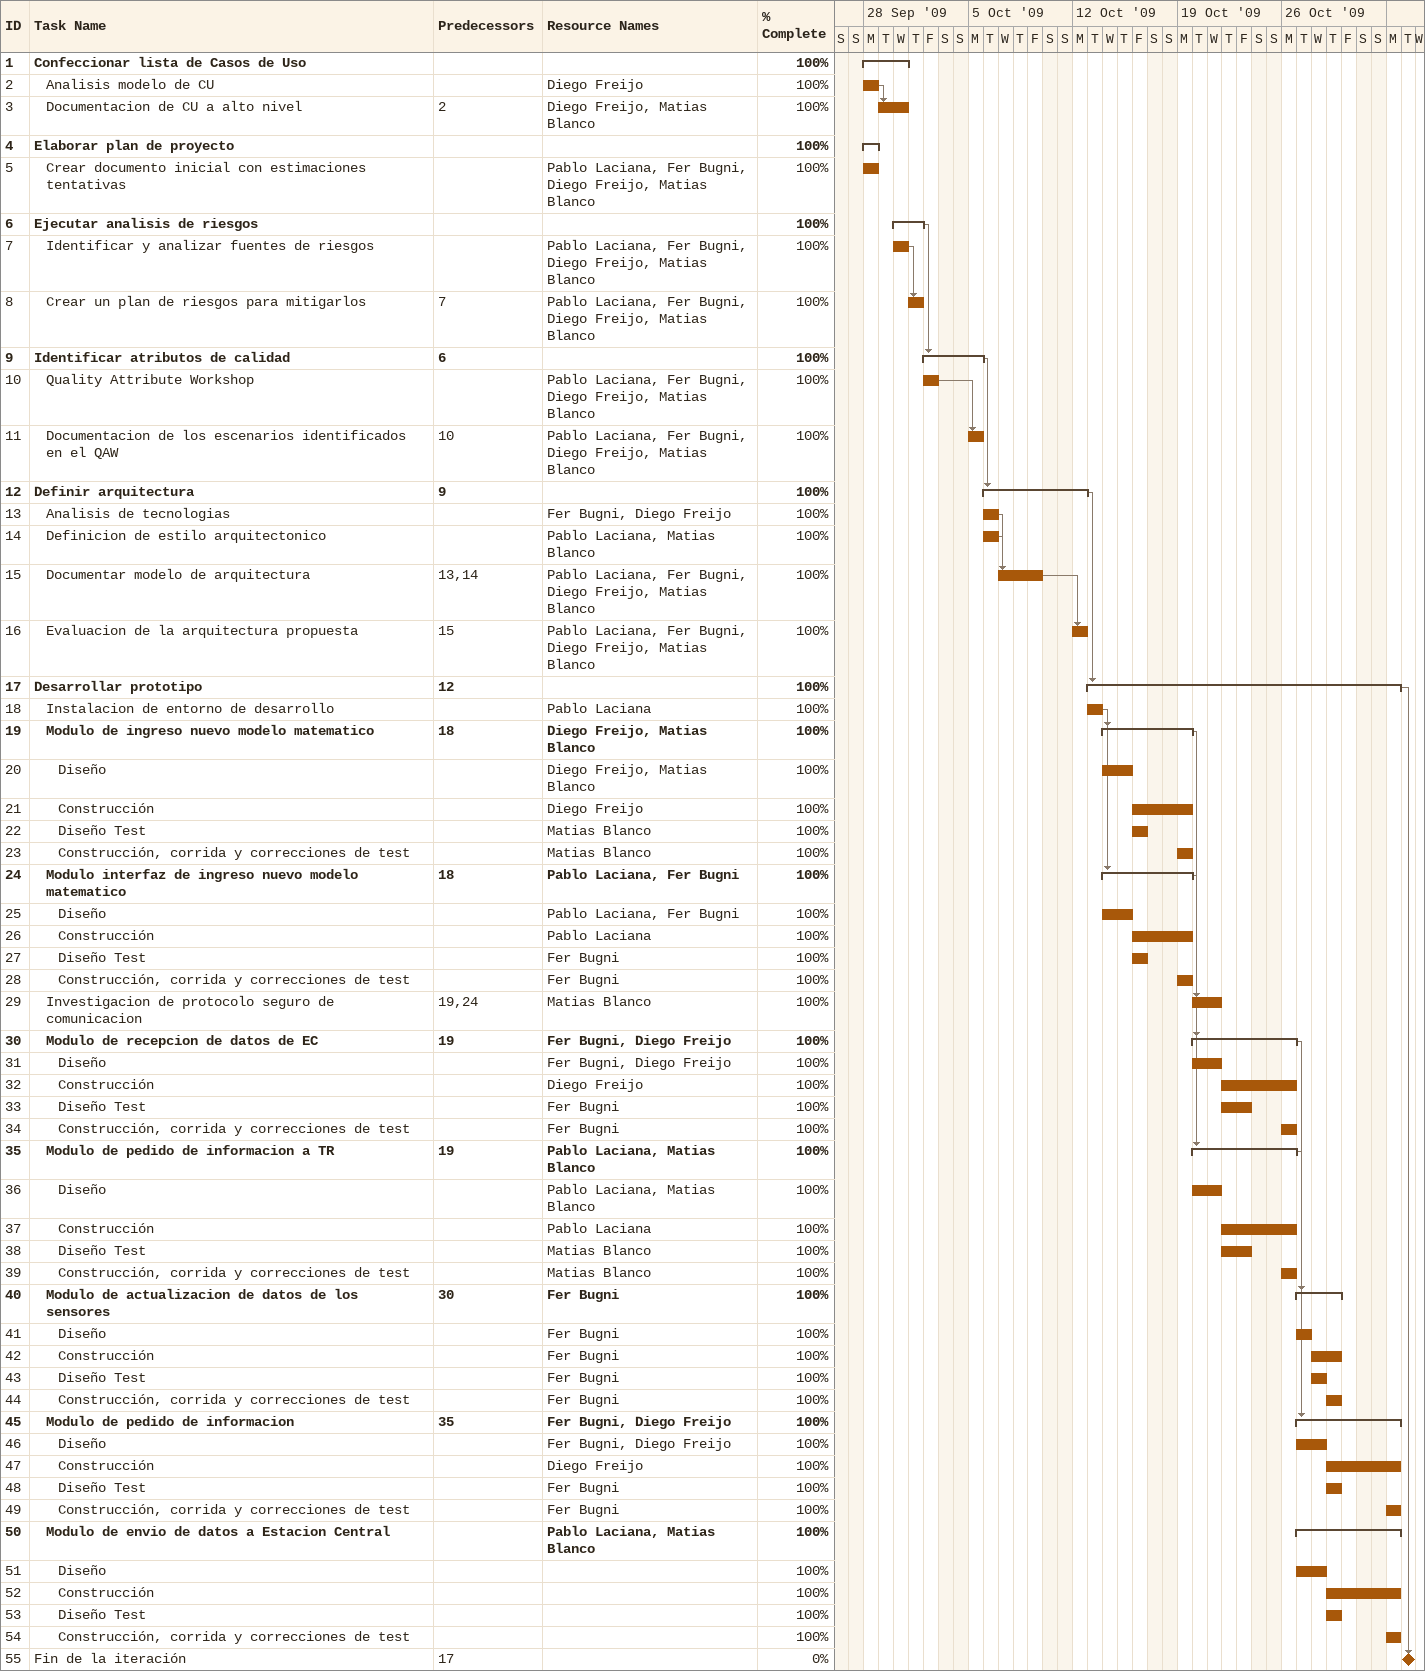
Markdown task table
| ID | Level | Task | Start | Finish | Predecessors | Resources | % complete |
|---|---|---|---|---|---|---|---|
| 1 | 1 | **Confeccionar lista de Casos de Uso** | 2009-09-28 | 2009-09-30 |  |  | 100 |
| 2 | 2 | Analisis modelo de CU | 2009-09-28 | 2009-09-28 |  | Diego Freijo | 100 |
| 3 | 2 | Documentacion de CU a alto nivel | 2009-09-29 | 2009-09-30 | 2 | Diego Freijo, Matias Blanco | 100 |
| 4 | 1 | **Elaborar plan de proyecto** | 2009-09-28 | 2009-09-28 |  |  | 100 |
| 5 | 2 | Crear documento inicial con estimaciones tentativas | 2009-09-28 | 2009-09-28 |  | Pablo Laciana, Fer Bugni, Diego Freijo, Matias Blanco | 100 |
| 6 | 1 | **Ejecutar analisis de riesgos** | 2009-09-30 | 2009-10-01 |  |  | 100 |
| 7 | 2 | Identificar y analizar fuentes de riesgos | 2009-09-30 | 2009-09-30 |  | Pablo Laciana, Fer Bugni, Diego Freijo, Matias Blanco | 100 |
| 8 | 2 | Crear un plan de riesgos para mitigarlos | 2009-10-01 | 2009-10-01 | 7 | Pablo Laciana, Fer Bugni, Diego Freijo, Matias Blanco | 100 |
| 9 | 1 | **Identificar atributos de calidad** | 2009-10-02 | 2009-10-05 | 6 |  | 100 |
| 10 | 2 | Quality Attribute Workshop | 2009-10-02 | 2009-10-02 |  | Pablo Laciana, Fer Bugni, Diego Freijo, Matias Blanco | 100 |
| 11 | 2 | Documentacion de los escenarios identificados en el QAW | 2009-10-05 | 2009-10-05 | 10 | Pablo Laciana, Fer Bugni, Diego Freijo, Matias Blanco | 100 |
| 12 | 1 | **Definir arquitectura** | 2009-10-06 | 2009-10-12 | 9 |  | 100 |
| 13 | 2 | Analisis de tecnologias | 2009-10-06 | 2009-10-06 |  | Fer Bugni, Diego Freijo | 100 |
| 14 | 2 | Definicion de estilo arquitectonico | 2009-10-06 | 2009-10-06 |  | Pablo Laciana, Matias Blanco | 100 |
| 15 | 2 | Documentar modelo de arquitectura | 2009-10-07 | 2009-10-09 | 13, 14 | Pablo Laciana, Fer Bugni, Diego Freijo, Matias Blanco | 100 |
| 16 | 2 | Evaluacion de la arquitectura propuesta | 2009-10-12 | 2009-10-12 | 15 | Pablo Laciana, Fer Bugni, Diego Freijo, Matias Blanco | 100 |
| 17 | 1 | **Desarrollar prototipo** | 2009-10-13 | 2009-11-02 | 12 |  | 100 |
| 18 | 2 | Instalacion de entorno de desarrollo | 2009-10-13 | 2009-10-13 |  | Pablo Laciana | 100 |
| 19 | 2 | **Modulo de ingreso nuevo modelo matematico** | 2009-10-14 | 2009-10-19 | 18 | Diego Freijo, Matias Blanco | 100 |
| 20 | 3 | Diseño | 2009-10-14 | 2009-10-15 |  | Diego Freijo, Matias Blanco | 100 |
| 21 | 3 | Construcción | 2009-10-16 | 2009-10-19 |  | Diego Freijo | 100 |
| 22 | 3 | Diseño Test | 2009-10-16 | 2009-10-16 |  | Matias Blanco | 100 |
| 23 | 3 | Construcción, corrida y correcciones de test | 2009-10-19 | 2009-10-19 |  | Matias Blanco | 100 |
| 24 | 2 | **Modulo interfaz de ingreso nuevo modelo matematico** | 2009-10-14 | 2009-10-19 | 18 | Pablo Laciana, Fer Bugni | 100 |
| 25 | 3 | Diseño | 2009-10-14 | 2009-10-15 |  | Pablo Laciana, Fer Bugni | 100 |
| 26 | 3 | Construcción | 2009-10-16 | 2009-10-19 |  | Pablo Laciana | 100 |
| 27 | 3 | Diseño Test | 2009-10-16 | 2009-10-16 |  | Fer Bugni | 100 |
| 28 | 3 | Construcción, corrida y correcciones de test | 2009-10-19 | 2009-10-19 |  | Fer Bugni | 100 |
| 29 | 2 | Investigacion de protocolo seguro de comunicacion | 2009-10-20 | 2009-10-21 | 19, 24 | Matias Blanco | 100 |
| 30 | 2 | **Modulo de recepcion de datos de EC** | 2009-10-20 | 2009-10-26 | 19 | Fer Bugni, Diego Freijo | 100 |
| 31 | 3 | Diseño | 2009-10-20 | 2009-10-21 |  | Fer Bugni, Diego Freijo | 100 |
| 32 | 3 | Construcción | 2009-10-22 | 2009-10-26 |  | Diego Freijo | 100 |
| 33 | 3 | Diseño Test | 2009-10-22 | 2009-10-23 |  | Fer Bugni | 100 |
| 34 | 3 | Construcción, corrida y correcciones de test | 2009-10-26 | 2009-10-26 |  | Fer Bugni | 100 |
| 35 | 2 | **Modulo de pedido de informacion a TR** | 2009-10-20 | 2009-10-26 | 19 | Pablo Laciana, Matias Blanco | 100 |
| 36 | 3 | Diseño | 2009-10-20 | 2009-10-21 |  | Pablo Laciana, Matias Blanco | 100 |
| 37 | 3 | Construcción | 2009-10-22 | 2009-10-26 |  | Pablo Laciana | 100 |
| 38 | 3 | Diseño Test | 2009-10-22 | 2009-10-23 |  | Matias Blanco | 100 |
| 39 | 3 | Construcción, corrida y correcciones de test | 2009-10-26 | 2009-10-26 |  | Matias Blanco | 100 |
| 40 | 2 | **Modulo de actualizacion de datos de los sensores** | 2009-10-27 | 2009-10-29 | 30 | Fer Bugni | 100 |
| 41 | 3 | Diseño | 2009-10-27 | 2009-10-27 |  | Fer Bugni | 100 |
| 42 | 3 | Construcción | 2009-10-28 | 2009-10-29 |  | Fer Bugni | 100 |
| 43 | 3 | Diseño Test | 2009-10-28 | 2009-10-28 |  | Fer Bugni | 100 |
| 44 | 3 | Construcción, corrida y correcciones de test | 2009-10-29 | 2009-10-29 |  | Fer Bugni | 100 |
| 45 | 2 | **Modulo de pedido de informacion** | 2009-10-27 | 2009-11-02 | 35 | Fer Bugni, Diego Freijo | 100 |
| 46 | 3 | Diseño | 2009-10-27 | 2009-10-28 |  | Fer Bugni, Diego Freijo | 100 |
| 47 | 3 | Construcción | 2009-10-29 | 2009-11-02 |  | Diego Freijo | 100 |
| 48 | 3 | Diseño Test | 2009-10-29 | 2009-10-29 |  | Fer Bugni | 100 |
| 49 | 3 | Construcción, corrida y correcciones de test | 2009-11-02 | 2009-11-02 |  | Fer Bugni | 100 |
| 50 | 2 | **Modulo de envio de datos a Estacion Central** | 2009-10-27 | 2009-11-02 |  | Pablo Laciana, Matias Blanco | 100 |
| 51 | 3 | Diseño | 2009-10-27 | 2009-10-28 |  |  | 100 |
| 52 | 3 | Construcción | 2009-10-29 | 2009-11-02 |  |  | 100 |
| 53 | 3 | Diseño Test | 2009-10-29 | 2009-10-29 |  |  | 100 |
| 54 | 3 | Construcción, corrida y correcciones de test | 2009-11-02 | 2009-11-02 |  |  | 100 |
| 55 | 1 | Fin de la iteración (milestone) | 2009-11-03 | 2009-11-03 | 17 |  | 0 |
